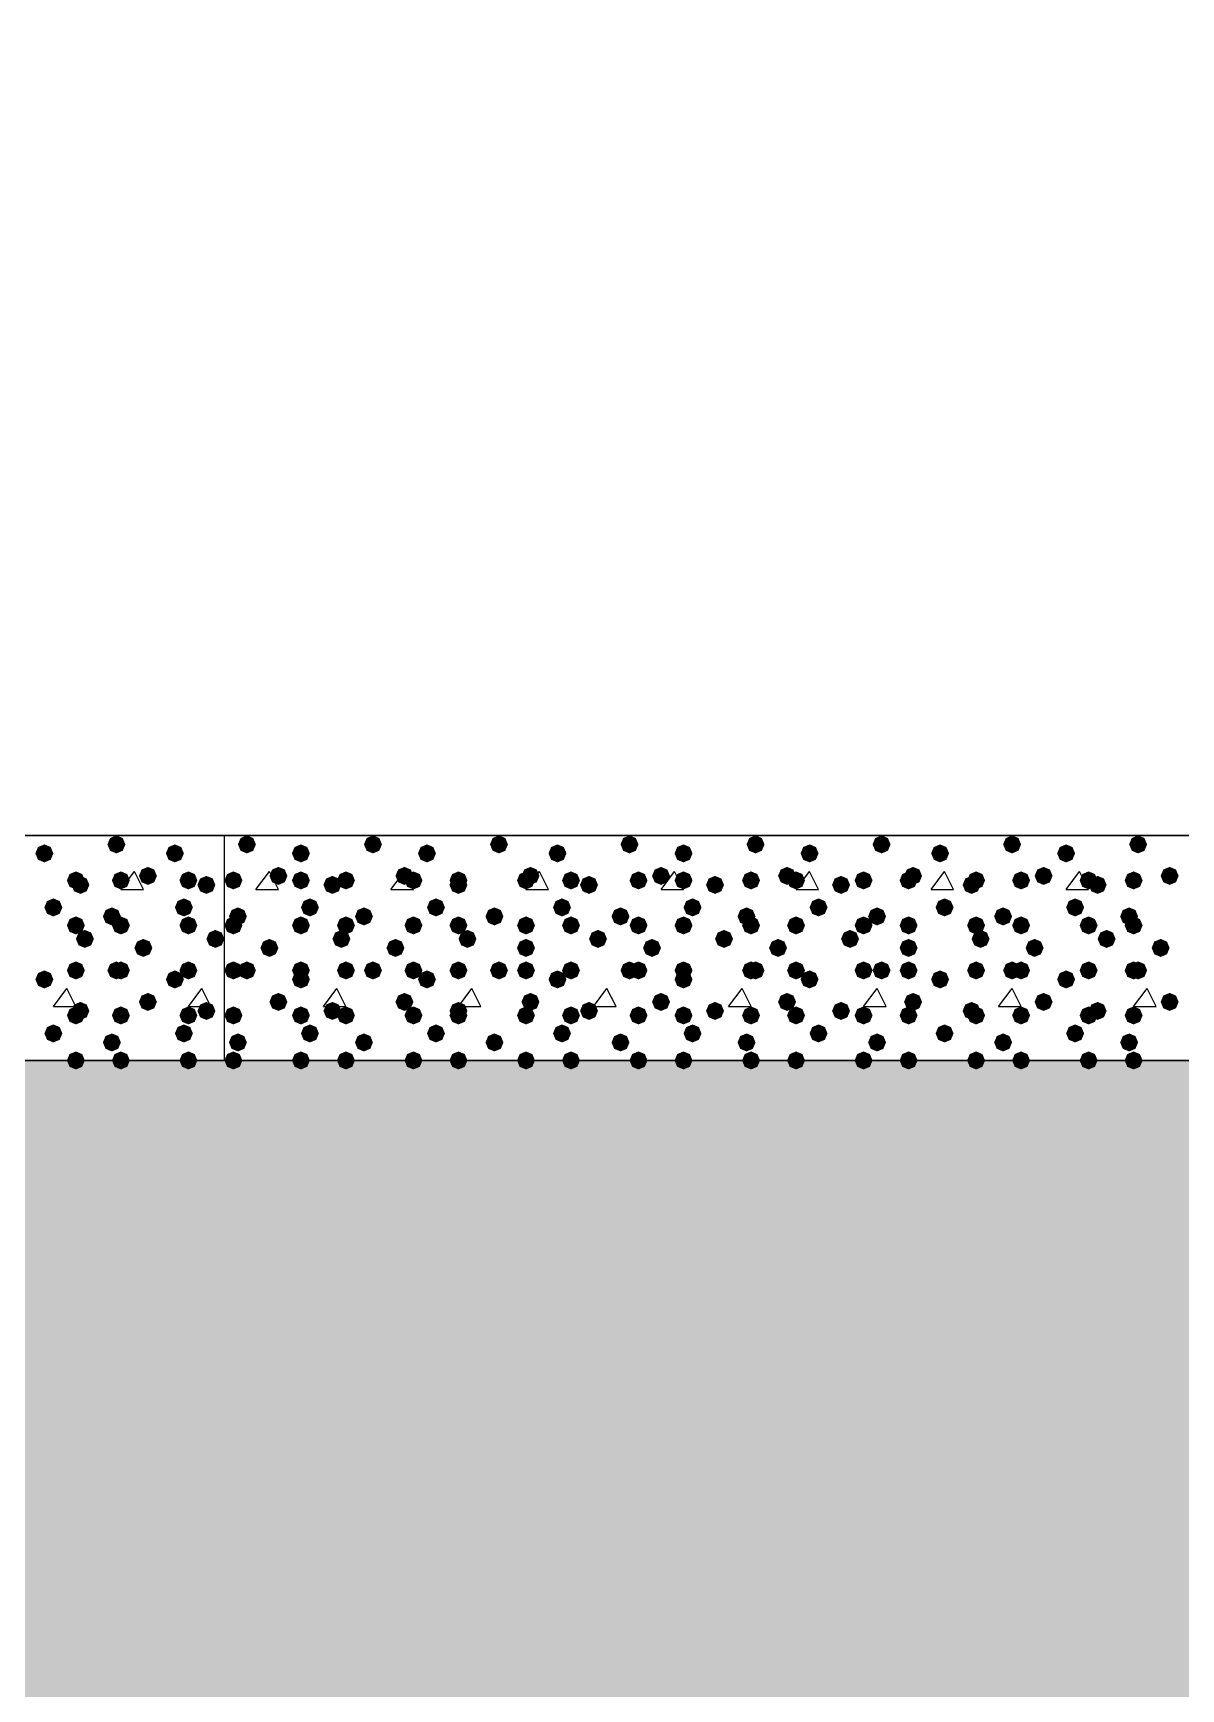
# Model space of a CAD drawing. Header units: millimetres. Extents: x 0 to 420, y 0 to 297.
# Drawn here: x 89.26 to 100.05, y 119.27 to 134.84 of the extents above; entities that cross this region are included whole.
import ezdxf

# ---------------------------------------------------------------- set-up
doc = ezdxf.new("R2010")
doc.units = ezdxf.units.MM
doc.layers.get('0').update_dxf_attribs({"linetype": 'CONTINUOUS'})

msp = doc.modelspace()

# ---------------------------------------------------------------- hatches: boundary and pattern name
at = {"true_color": 0x000007}
for points in [[(90.127667, 127.211667), (90.102796, 127.151871), (90.043, 127.127), (89.983204, 127.151871), (89.958333, 127.211667), (89.983204, 127.271462), (90.043, 127.296333), (90.102796, 127.271463)], [(89.450333, 127.127), (89.425463, 127.067204), (89.365667, 127.042333), (89.305871, 127.067204), (89.281, 127.127), (89.305871, 127.186796), (89.365667, 127.211667), (89.425462, 127.186796)], [(90.678, 127.127), (90.653129, 127.067204), (90.593333, 127.042333), (90.533537, 127.067204), (90.508667, 127.127), (90.533537, 127.186796), (90.593333, 127.211667), (90.653129, 127.186796)], [(89.746667, 126.873), (89.721796, 126.813204), (89.662, 126.788333), (89.602204, 126.813204), (89.577333, 126.873), (89.602204, 126.932796), (89.662, 126.957667), (89.721796, 126.932796)], [(90.17, 126.873), (90.145129, 126.813204), (90.085333, 126.788333), (90.025538, 126.813204), (90.000667, 126.873), (90.025537, 126.932796), (90.085333, 126.957667), (90.145129, 126.932796)], [(90.424, 126.915333), (90.399129, 126.855538), (90.339333, 126.830667), (90.279538, 126.855538), (90.254667, 126.915333), (90.279537, 126.975129), (90.339333, 127), (90.399129, 126.975129)], [(90.805, 126.873), (90.780129, 126.813204), (90.720333, 126.788333), (90.660538, 126.813204), (90.635667, 126.873), (90.660537, 126.932796), (90.720333, 126.957667), (90.780129, 126.932796)], [(89.789, 126.830667), (89.764129, 126.770871), (89.704333, 126.746), (89.644538, 126.770871), (89.619667, 126.830667), (89.644537, 126.890462), (89.704333, 126.915333), (89.764129, 126.890463)], [(90.974333, 126.830667), (90.949462, 126.770871), (90.889667, 126.746), (90.829871, 126.770871), (90.805, 126.830667), (90.829871, 126.890462), (90.889667, 126.915333), (90.949462, 126.890463)], [(89.535, 126.619), (89.510129, 126.559204), (89.450333, 126.534333), (89.390538, 126.559204), (89.365667, 126.619), (89.390537, 126.678796), (89.450333, 126.703667), (89.510129, 126.678796)], [(90.085333, 126.534333), (90.060463, 126.474537), (90.000667, 126.449667), (89.940871, 126.474537), (89.916, 126.534333), (89.940871, 126.594129), (90.000667, 126.619), (90.060462, 126.594129)], [(90.762667, 126.619), (90.737796, 126.559204), (90.678, 126.534333), (90.618204, 126.559204), (90.593333, 126.619), (90.618204, 126.678796), (90.678, 126.703667), (90.737796, 126.678796)], [(89.746667, 126.449667), (89.721796, 126.389871), (89.662, 126.365), (89.602204, 126.389871), (89.577333, 126.449667), (89.602204, 126.509462), (89.662, 126.534333), (89.721796, 126.509463)], [(90.17, 126.449667), (90.145129, 126.389871), (90.085333, 126.365), (90.025538, 126.389871), (90.000667, 126.449667), (90.025537, 126.509462), (90.085333, 126.534333), (90.145129, 126.509463)], [(90.805, 126.449667), (90.780129, 126.389871), (90.720333, 126.365), (90.660538, 126.389871), (90.635667, 126.449667), (90.660537, 126.509462), (90.720333, 126.534333), (90.780129, 126.509463)], [(89.831333, 126.322667), (89.806462, 126.262871), (89.746667, 126.238), (89.686871, 126.262871), (89.662, 126.322667), (89.686871, 126.382462), (89.746667, 126.407333), (89.806462, 126.382463)], [(90.381667, 126.238), (90.356796, 126.178204), (90.297, 126.153333), (90.237204, 126.178204), (90.212333, 126.238), (90.237204, 126.297796), (90.297, 126.322667), (90.356796, 126.297796)], [(91.059, 126.322667), (91.034129, 126.262871), (90.974333, 126.238), (90.914538, 126.262871), (90.889667, 126.322667), (90.914537, 126.382462), (90.974333, 126.407333), (91.034129, 126.382463)], [(89.450333, 125.941667), (89.425463, 125.881871), (89.365667, 125.857), (89.305871, 125.881871), (89.281, 125.941667), (89.305871, 126.001462), (89.365667, 126.026333), (89.425462, 126.001463)], [(89.746667, 126.026333), (89.721796, 125.966537), (89.662, 125.941667), (89.602204, 125.966537), (89.577333, 126.026333), (89.602204, 126.086129), (89.662, 126.111), (89.721796, 126.086129)], [(90.127667, 126.026333), (90.102796, 125.966537), (90.043, 125.941667), (89.983204, 125.966537), (89.958333, 126.026333), (89.983204, 126.086129), (90.043, 126.111), (90.102796, 126.086129)], [(90.17, 126.026333), (90.145129, 125.966537), (90.085333, 125.941667), (90.025538, 125.966537), (90.000667, 126.026333), (90.025537, 126.086129), (90.085333, 126.111), (90.145129, 126.086129)], [(90.678, 125.941667), (90.653129, 125.881871), (90.593333, 125.857), (90.533537, 125.881871), (90.508667, 125.941667), (90.533537, 126.001462), (90.593333, 126.026333), (90.653129, 126.001463)], [(90.805, 126.026333), (90.780129, 125.966537), (90.720333, 125.941667), (90.660538, 125.966537), (90.635667, 126.026333), (90.660537, 126.086129), (90.720333, 126.111), (90.780129, 126.086129)], [(89.746667, 125.603), (89.721796, 125.543204), (89.662, 125.518333), (89.602204, 125.543204), (89.577333, 125.603), (89.602204, 125.662796), (89.662, 125.687667), (89.721796, 125.662796)], [(89.789, 125.645333), (89.764129, 125.585538), (89.704333, 125.560667), (89.644538, 125.585538), (89.619667, 125.645333), (89.644537, 125.705129), (89.704333, 125.73), (89.764129, 125.705129)], [(90.17, 125.603), (90.145129, 125.543204), (90.085333, 125.518333), (90.025538, 125.543204), (90.000667, 125.603), (90.025537, 125.662796), (90.085333, 125.687667), (90.145129, 125.662796)], [(90.424, 125.73), (90.399129, 125.670204), (90.339333, 125.645333), (90.279538, 125.670204), (90.254667, 125.73), (90.279537, 125.789796), (90.339333, 125.814667), (90.399129, 125.789796)], [(90.805, 125.603), (90.780129, 125.543204), (90.720333, 125.518333), (90.660538, 125.543204), (90.635667, 125.603), (90.660537, 125.662796), (90.720333, 125.687667), (90.780129, 125.662796)], [(90.974333, 125.645333), (90.949462, 125.585538), (90.889667, 125.560667), (90.829871, 125.585538), (90.805, 125.645333), (90.829871, 125.705129), (90.889667, 125.73), (90.949462, 125.705129)], [(89.535, 125.433667), (89.510129, 125.373871), (89.450333, 125.349), (89.390538, 125.373871), (89.365667, 125.433667), (89.390537, 125.493462), (89.450333, 125.518333), (89.510129, 125.493463)], [(90.085333, 125.349), (90.060463, 125.289204), (90.000667, 125.264333), (89.940871, 125.289204), (89.916, 125.349), (89.940871, 125.408796), (90.000667, 125.433667), (90.060462, 125.408796)], [(90.762667, 125.433667), (90.737796, 125.373871), (90.678, 125.349), (90.618204, 125.373871), (90.593333, 125.433667), (90.618204, 125.493462), (90.678, 125.518333), (90.737796, 125.493463)], [(89.746667, 125.179667), (89.721796, 125.119871), (89.662, 125.095), (89.602204, 125.119871), (89.577333, 125.179667), (89.602204, 125.239462), (89.662, 125.264333), (89.721796, 125.239463)], [(90.17, 125.179667), (90.145129, 125.119871), (90.085333, 125.095), (90.025538, 125.119871), (90.000667, 125.179667), (90.025537, 125.239462), (90.085333, 125.264333), (90.145129, 125.239463)], [(90.805, 125.179667), (90.780129, 125.119871), (90.720333, 125.095), (90.660538, 125.119871), (90.635667, 125.179667), (90.660537, 125.239462), (90.720333, 125.264333), (90.780129, 125.239463)]]:
    msp.add_hatch(color=0, dxfattribs=at).paths.add_polyline_path(points, flags=0)
at = {"true_color": 0x000008}
for points in [[(91.355333, 127.211667), (91.330463, 127.151871), (91.270667, 127.127), (91.210871, 127.151871), (91.186, 127.211667), (91.210871, 127.271462), (91.270667, 127.296333), (91.330462, 127.271463)], [(92.540667, 127.211667), (92.515796, 127.151871), (92.456, 127.127), (92.396204, 127.151871), (92.371333, 127.211667), (92.396204, 127.271462), (92.456, 127.296333), (92.515796, 127.271463)], [(93.726, 127.211667), (93.701129, 127.151871), (93.641333, 127.127), (93.581537, 127.151871), (93.556667, 127.211667), (93.581537, 127.271462), (93.641333, 127.296333), (93.701129, 127.271463)], [(94.953667, 127.211667), (94.928796, 127.151871), (94.869, 127.127), (94.809204, 127.151871), (94.784333, 127.211667), (94.809204, 127.271462), (94.869, 127.296333), (94.928796, 127.271463)], [(96.139, 127.211667), (96.114129, 127.151871), (96.054333, 127.127), (95.994538, 127.151871), (95.969667, 127.211667), (95.994537, 127.271462), (96.054333, 127.296333), (96.114129, 127.271463)], [(97.324333, 127.211667), (97.299462, 127.151871), (97.239667, 127.127), (97.179871, 127.151871), (97.155, 127.211667), (97.179871, 127.271462), (97.239667, 127.296333), (97.299462, 127.271463)], [(98.552, 127.211667), (98.527129, 127.151871), (98.467333, 127.127), (98.407538, 127.151871), (98.382667, 127.211667), (98.407537, 127.271462), (98.467333, 127.296333), (98.527129, 127.271463)], [(99.737333, 127.211667), (99.712463, 127.151871), (99.652667, 127.127), (99.592871, 127.151871), (99.568, 127.211667), (99.592871, 127.271462), (99.652667, 127.296333), (99.712462, 127.271463)], [(91.863333, 127.127), (91.838463, 127.067204), (91.778667, 127.042333), (91.718871, 127.067204), (91.694, 127.127), (91.718871, 127.186796), (91.778667, 127.211667), (91.838462, 127.186796)], [(93.048667, 127.127), (93.023796, 127.067204), (92.964, 127.042333), (92.904204, 127.067204), (92.879333, 127.127), (92.904204, 127.186796), (92.964, 127.211667), (93.023796, 127.186796)], [(94.276333, 127.127), (94.251463, 127.067204), (94.191667, 127.042333), (94.131871, 127.067204), (94.107, 127.127), (94.131871, 127.186796), (94.191667, 127.211667), (94.251462, 127.186796)], [(95.461667, 127.127), (95.436796, 127.067204), (95.377, 127.042333), (95.317204, 127.067204), (95.292333, 127.127), (95.317204, 127.186796), (95.377, 127.211667), (95.436796, 127.186796)], [(96.647, 127.127), (96.622129, 127.067204), (96.562333, 127.042333), (96.502538, 127.067204), (96.477667, 127.127), (96.502537, 127.186796), (96.562333, 127.211667), (96.622129, 127.186796)], [(97.874667, 127.127), (97.849796, 127.067204), (97.79, 127.042333), (97.730204, 127.067204), (97.705333, 127.127), (97.730204, 127.186796), (97.79, 127.211667), (97.849796, 127.186796)], [(99.06, 127.127), (99.035129, 127.067204), (98.975333, 127.042333), (98.915538, 127.067204), (98.890667, 127.127), (98.915537, 127.186796), (98.975333, 127.211667), (99.035129, 127.186796)], [(91.228333, 126.873), (91.203463, 126.813204), (91.143667, 126.788333), (91.083871, 126.813204), (91.059, 126.873), (91.083871, 126.932796), (91.143667, 126.957667), (91.203462, 126.932796)], [(91.651667, 126.915333), (91.626796, 126.855538), (91.567, 126.830667), (91.507204, 126.855538), (91.482333, 126.915333), (91.507204, 126.975129), (91.567, 127), (91.626796, 126.975129)], [(91.863333, 126.873), (91.838463, 126.813204), (91.778667, 126.788333), (91.718871, 126.813204), (91.694, 126.873), (91.718871, 126.932796), (91.778667, 126.957667), (91.838462, 126.932796)], [(92.286667, 126.873), (92.261796, 126.813204), (92.202, 126.788333), (92.142204, 126.813204), (92.117333, 126.873), (92.142204, 126.932796), (92.202, 126.957667), (92.261796, 126.932796)], [(92.837, 126.915333), (92.812129, 126.855538), (92.752333, 126.830667), (92.692538, 126.855538), (92.667667, 126.915333), (92.692537, 126.975129), (92.752333, 127), (92.812129, 126.975129)], [(92.921667, 126.873), (92.896796, 126.813204), (92.837, 126.788333), (92.777204, 126.813204), (92.752333, 126.873), (92.777204, 126.932796), (92.837, 126.957667), (92.896796, 126.932796)], [(93.345, 126.873), (93.320129, 126.813204), (93.260333, 126.788333), (93.200538, 126.813204), (93.175667, 126.873), (93.200537, 126.932796), (93.260333, 126.957667), (93.320129, 126.932796)], [(93.98, 126.873), (93.955129, 126.813204), (93.895333, 126.788333), (93.835538, 126.813204), (93.810667, 126.873), (93.835537, 126.932796), (93.895333, 126.957667), (93.955129, 126.932796)], [(94.022333, 126.915333), (93.997463, 126.855538), (93.937667, 126.830667), (93.877871, 126.855538), (93.853, 126.915333), (93.877871, 126.975129), (93.937667, 127), (93.997462, 126.975129)], [(94.403333, 126.873), (94.378463, 126.813204), (94.318667, 126.788333), (94.258871, 126.813204), (94.234, 126.873), (94.258871, 126.932796), (94.318667, 126.957667), (94.378462, 126.932796)], [(95.038333, 126.873), (95.013463, 126.813204), (94.953667, 126.788333), (94.893871, 126.813204), (94.869, 126.873), (94.893871, 126.932796), (94.953667, 126.957667), (95.013462, 126.932796)], [(95.25, 126.915333), (95.225129, 126.855538), (95.165333, 126.830667), (95.105538, 126.855538), (95.080667, 126.915333), (95.105537, 126.975129), (95.165333, 127), (95.225129, 126.975129)], [(95.461667, 126.873), (95.436796, 126.813204), (95.377, 126.788333), (95.317204, 126.813204), (95.292333, 126.873), (95.317204, 126.932796), (95.377, 126.957667), (95.436796, 126.932796)], [(96.096667, 126.873), (96.071796, 126.813204), (96.012, 126.788333), (95.952204, 126.813204), (95.927333, 126.873), (95.952204, 126.932796), (96.012, 126.957667), (96.071796, 126.932796)], [(96.435333, 126.915333), (96.410463, 126.855538), (96.350667, 126.830667), (96.290871, 126.855538), (96.266, 126.915333), (96.290871, 126.975129), (96.350667, 127), (96.410462, 126.975129)], [(96.52, 126.873), (96.495129, 126.813204), (96.435333, 126.788333), (96.375538, 126.813204), (96.350667, 126.873), (96.375537, 126.932796), (96.435333, 126.957667), (96.495129, 126.932796)], [(97.155, 126.873), (97.130129, 126.813204), (97.070333, 126.788333), (97.010538, 126.813204), (96.985667, 126.873), (97.010537, 126.932796), (97.070333, 126.957667), (97.130129, 126.932796)], [(97.578333, 126.873), (97.553463, 126.813204), (97.493667, 126.788333), (97.433871, 126.813204), (97.409, 126.873), (97.433871, 126.932796), (97.493667, 126.957667), (97.553462, 126.932796)], [(97.620667, 126.915333), (97.595796, 126.855538), (97.536, 126.830667), (97.476204, 126.855538), (97.451333, 126.915333), (97.476204, 126.975129), (97.536, 127), (97.595796, 126.975129)], [(98.213333, 126.873), (98.188463, 126.813204), (98.128667, 126.788333), (98.068871, 126.813204), (98.044, 126.873), (98.068871, 126.932796), (98.128667, 126.957667), (98.188462, 126.932796)], [(98.636667, 126.873), (98.611796, 126.813204), (98.552, 126.788333), (98.492204, 126.813204), (98.467333, 126.873), (98.492204, 126.932796), (98.552, 126.957667), (98.611796, 126.932796)], [(98.848333, 126.915333), (98.823463, 126.855538), (98.763667, 126.830667), (98.703871, 126.855538), (98.679, 126.915333), (98.703871, 126.975129), (98.763667, 127), (98.823462, 126.975129)], [(99.271667, 126.873), (99.246796, 126.813204), (99.187, 126.788333), (99.127204, 126.813204), (99.102333, 126.873), (99.127204, 126.932796), (99.187, 126.957667), (99.246796, 126.932796)], [(99.695, 126.873), (99.670129, 126.813204), (99.610333, 126.788333), (99.550538, 126.813204), (99.525667, 126.873), (99.550537, 126.932796), (99.610333, 126.957667), (99.670129, 126.932796)], [(100.033667, 126.915333), (100.008796, 126.855538), (99.949, 126.830667), (99.889204, 126.855538), (99.864333, 126.915333), (99.889204, 126.975129), (99.949, 127), (100.008796, 126.975129)], [(92.159667, 126.830667), (92.134796, 126.770871), (92.075, 126.746), (92.015204, 126.770871), (91.990333, 126.830667), (92.015204, 126.890462), (92.075, 126.915333), (92.134796, 126.890463)], [(93.345, 126.830667), (93.320129, 126.770871), (93.260333, 126.746), (93.200538, 126.770871), (93.175667, 126.830667), (93.200537, 126.890462), (93.260333, 126.915333), (93.320129, 126.890463)], [(94.572667, 126.830667), (94.547796, 126.770871), (94.488, 126.746), (94.428204, 126.770871), (94.403333, 126.830667), (94.428204, 126.890462), (94.488, 126.915333), (94.547796, 126.890463)], [(95.758, 126.830667), (95.733129, 126.770871), (95.673333, 126.746), (95.613537, 126.770871), (95.588667, 126.830667), (95.613537, 126.890462), (95.673333, 126.915333), (95.733129, 126.890463)], [(96.943333, 126.830667), (96.918463, 126.770871), (96.858667, 126.746), (96.798871, 126.770871), (96.774, 126.830667), (96.798871, 126.890462), (96.858667, 126.915333), (96.918462, 126.890463)], [(98.171, 126.830667), (98.146129, 126.770871), (98.086333, 126.746), (98.026537, 126.770871), (98.001667, 126.830667), (98.026537, 126.890462), (98.086333, 126.915333), (98.146129, 126.890463)], [(99.356333, 126.830667), (99.331463, 126.770871), (99.271667, 126.746), (99.211871, 126.770871), (99.187, 126.830667), (99.211871, 126.890462), (99.271667, 126.915333), (99.331462, 126.890463)], [(91.270667, 126.534333), (91.245796, 126.474537), (91.186, 126.449667), (91.126204, 126.474537), (91.101333, 126.534333), (91.126204, 126.594129), (91.186, 126.619), (91.245796, 126.594129)], [(91.948, 126.619), (91.923129, 126.559204), (91.863333, 126.534333), (91.803537, 126.559204), (91.778667, 126.619), (91.803537, 126.678796), (91.863333, 126.703667), (91.923129, 126.678796)], [(92.456, 126.534333), (92.431129, 126.474537), (92.371333, 126.449667), (92.311537, 126.474537), (92.286667, 126.534333), (92.311537, 126.594129), (92.371333, 126.619), (92.431129, 126.594129)], [(93.133333, 126.619), (93.108463, 126.559204), (93.048667, 126.534333), (92.988871, 126.559204), (92.964, 126.619), (92.988871, 126.678796), (93.048667, 126.703667), (93.108462, 126.678796)], [(93.683667, 126.534333), (93.658796, 126.474537), (93.599, 126.449667), (93.539204, 126.474537), (93.514333, 126.534333), (93.539204, 126.594129), (93.599, 126.619), (93.658796, 126.594129)], [(94.318667, 126.619), (94.293796, 126.559204), (94.234, 126.534333), (94.174204, 126.559204), (94.149333, 126.619), (94.174204, 126.678796), (94.234, 126.703667), (94.293796, 126.678796)], [(94.869, 126.534333), (94.844129, 126.474537), (94.784333, 126.449667), (94.724538, 126.474537), (94.699667, 126.534333), (94.724537, 126.594129), (94.784333, 126.619), (94.844129, 126.594129)], [(95.546333, 126.619), (95.521462, 126.559204), (95.461667, 126.534333), (95.401871, 126.559204), (95.377, 126.619), (95.401871, 126.678796), (95.461667, 126.703667), (95.521462, 126.678796)], [(96.054333, 126.534333), (96.029462, 126.474537), (95.969667, 126.449667), (95.909871, 126.474537), (95.885, 126.534333), (95.909871, 126.594129), (95.969667, 126.619), (96.029462, 126.594129)], [(96.731667, 126.619), (96.706796, 126.559204), (96.647, 126.534333), (96.587204, 126.559204), (96.562333, 126.619), (96.587204, 126.678796), (96.647, 126.703667), (96.706796, 126.678796)], [(97.282, 126.534333), (97.257129, 126.474537), (97.197333, 126.449667), (97.137538, 126.474537), (97.112667, 126.534333), (97.137537, 126.594129), (97.197333, 126.619), (97.257129, 126.594129)], [(97.917, 126.619), (97.892129, 126.559204), (97.832333, 126.534333), (97.772538, 126.559204), (97.747667, 126.619), (97.772537, 126.678796), (97.832333, 126.703667), (97.892129, 126.678796)], [(98.467333, 126.534333), (98.442463, 126.474537), (98.382667, 126.449667), (98.322871, 126.474537), (98.298, 126.534333), (98.322871, 126.594129), (98.382667, 126.619), (98.442462, 126.594129)], [(99.144667, 126.619), (99.119796, 126.559204), (99.06, 126.534333), (99.000204, 126.559204), (98.975333, 126.619), (99.000204, 126.678796), (99.06, 126.703667), (99.119796, 126.678796)], [(99.652667, 126.534333), (99.627796, 126.474537), (99.568, 126.449667), (99.508204, 126.474537), (99.483333, 126.534333), (99.508204, 126.594129), (99.568, 126.619), (99.627796, 126.594129)], [(91.228333, 126.449667), (91.203463, 126.389871), (91.143667, 126.365), (91.083871, 126.389871), (91.059, 126.449667), (91.083871, 126.509462), (91.143667, 126.534333), (91.203462, 126.509463)], [(91.863333, 126.449667), (91.838463, 126.389871), (91.778667, 126.365), (91.718871, 126.389871), (91.694, 126.449667), (91.718871, 126.509462), (91.778667, 126.534333), (91.838462, 126.509463)], [(92.286667, 126.449667), (92.261796, 126.389871), (92.202, 126.365), (92.142204, 126.389871), (92.117333, 126.449667), (92.142204, 126.509462), (92.202, 126.534333), (92.261796, 126.509463)], [(92.921667, 126.449667), (92.896796, 126.389871), (92.837, 126.365), (92.777204, 126.389871), (92.752333, 126.449667), (92.777204, 126.509462), (92.837, 126.534333), (92.896796, 126.509463)], [(93.345, 126.449667), (93.320129, 126.389871), (93.260333, 126.365), (93.200538, 126.389871), (93.175667, 126.449667), (93.200537, 126.509462), (93.260333, 126.534333), (93.320129, 126.509463)], [(93.98, 126.449667), (93.955129, 126.389871), (93.895333, 126.365), (93.835538, 126.389871), (93.810667, 126.449667), (93.835537, 126.509462), (93.895333, 126.534333), (93.955129, 126.509463)], [(94.403333, 126.449667), (94.378463, 126.389871), (94.318667, 126.365), (94.258871, 126.389871), (94.234, 126.449667), (94.258871, 126.509462), (94.318667, 126.534333), (94.378462, 126.509463)], [(95.038333, 126.449667), (95.013463, 126.389871), (94.953667, 126.365), (94.893871, 126.389871), (94.869, 126.449667), (94.893871, 126.509462), (94.953667, 126.534333), (95.013462, 126.509463)], [(95.461667, 126.449667), (95.436796, 126.389871), (95.377, 126.365), (95.317204, 126.389871), (95.292333, 126.449667), (95.317204, 126.509462), (95.377, 126.534333), (95.436796, 126.509463)], [(96.096667, 126.449667), (96.071796, 126.389871), (96.012, 126.365), (95.952204, 126.389871), (95.927333, 126.449667), (95.952204, 126.509462), (96.012, 126.534333), (96.071796, 126.509463)], [(96.52, 126.449667), (96.495129, 126.389871), (96.435333, 126.365), (96.375538, 126.389871), (96.350667, 126.449667), (96.375537, 126.509462), (96.435333, 126.534333), (96.495129, 126.509463)], [(97.155, 126.449667), (97.130129, 126.389871), (97.070333, 126.365), (97.010538, 126.389871), (96.985667, 126.449667), (97.010537, 126.509462), (97.070333, 126.534333), (97.130129, 126.509463)], [(97.578333, 126.449667), (97.553463, 126.389871), (97.493667, 126.365), (97.433871, 126.389871), (97.409, 126.449667), (97.433871, 126.509462), (97.493667, 126.534333), (97.553462, 126.509463)], [(98.213333, 126.449667), (98.188463, 126.389871), (98.128667, 126.365), (98.068871, 126.389871), (98.044, 126.449667), (98.068871, 126.509462), (98.128667, 126.534333), (98.188462, 126.509463)], [(98.636667, 126.449667), (98.611796, 126.389871), (98.552, 126.365), (98.492204, 126.389871), (98.467333, 126.449667), (98.492204, 126.509462), (98.552, 126.534333), (98.611796, 126.509463)], [(99.271667, 126.449667), (99.246796, 126.389871), (99.187, 126.365), (99.127204, 126.389871), (99.102333, 126.449667), (99.127204, 126.509462), (99.187, 126.534333), (99.246796, 126.509463)], [(99.695, 126.449667), (99.670129, 126.389871), (99.610333, 126.365), (99.550538, 126.389871), (99.525667, 126.449667), (99.550537, 126.509462), (99.610333, 126.534333), (99.670129, 126.509463)], [(91.567, 126.238), (91.542129, 126.178204), (91.482333, 126.153333), (91.422538, 126.178204), (91.397667, 126.238), (91.422537, 126.297796), (91.482333, 126.322667), (91.542129, 126.297796)], [(92.244333, 126.322667), (92.219462, 126.262871), (92.159667, 126.238), (92.099871, 126.262871), (92.075, 126.322667), (92.099871, 126.382462), (92.159667, 126.407333), (92.219462, 126.382463)], [(92.752333, 126.238), (92.727463, 126.178204), (92.667667, 126.153333), (92.607871, 126.178204), (92.583, 126.238), (92.607871, 126.297796), (92.667667, 126.322667), (92.727462, 126.297796)], [(93.429667, 126.322667), (93.404796, 126.262871), (93.345, 126.238), (93.285204, 126.262871), (93.260333, 126.322667), (93.285204, 126.382462), (93.345, 126.407333), (93.404796, 126.382463)], [(93.98, 126.238), (93.955129, 126.178204), (93.895333, 126.153333), (93.835538, 126.178204), (93.810667, 126.238), (93.835537, 126.297796), (93.895333, 126.322667), (93.955129, 126.297796)], [(94.657333, 126.322667), (94.632463, 126.262871), (94.572667, 126.238), (94.512871, 126.262871), (94.488, 126.322667), (94.512871, 126.382462), (94.572667, 126.407333), (94.632462, 126.382463)], [(95.165333, 126.238), (95.140463, 126.178204), (95.080667, 126.153333), (95.020871, 126.178204), (94.996, 126.238), (95.020871, 126.297796), (95.080667, 126.322667), (95.140462, 126.297796)], [(95.842667, 126.322667), (95.817796, 126.262871), (95.758, 126.238), (95.698204, 126.262871), (95.673333, 126.322667), (95.698204, 126.382462), (95.758, 126.407333), (95.817796, 126.382463)], [(96.350667, 126.238), (96.325796, 126.178204), (96.266, 126.153333), (96.206204, 126.178204), (96.181333, 126.238), (96.206204, 126.297796), (96.266, 126.322667), (96.325796, 126.297796)], [(97.028, 126.322667), (97.003129, 126.262871), (96.943333, 126.238), (96.883537, 126.262871), (96.858667, 126.322667), (96.883537, 126.382462), (96.943333, 126.407333), (97.003129, 126.382463)], [(97.578333, 126.238), (97.553463, 126.178204), (97.493667, 126.153333), (97.433871, 126.178204), (97.409, 126.238), (97.433871, 126.297796), (97.493667, 126.322667), (97.553462, 126.297796)], [(98.255667, 126.322667), (98.230796, 126.262871), (98.171, 126.238), (98.111204, 126.262871), (98.086333, 126.322667), (98.111204, 126.382462), (98.171, 126.407333), (98.230796, 126.382463)], [(98.763667, 126.238), (98.738796, 126.178204), (98.679, 126.153333), (98.619204, 126.178204), (98.594333, 126.238), (98.619204, 126.297796), (98.679, 126.322667), (98.738796, 126.297796)], [(99.441, 126.322667), (99.416129, 126.262871), (99.356333, 126.238), (99.296537, 126.262871), (99.271667, 126.322667), (99.296537, 126.382462), (99.356333, 126.407333), (99.416129, 126.382463)], [(99.949, 126.238), (99.924129, 126.178204), (99.864333, 126.153333), (99.804538, 126.178204), (99.779667, 126.238), (99.804537, 126.297796), (99.864333, 126.322667), (99.924129, 126.297796)], [(91.228333, 126.026333), (91.203463, 125.966537), (91.143667, 125.941667), (91.083871, 125.966537), (91.059, 126.026333), (91.083871, 126.086129), (91.143667, 126.111), (91.203462, 126.086129)], [(91.355333, 126.026333), (91.330463, 125.966537), (91.270667, 125.941667), (91.210871, 125.966537), (91.186, 126.026333), (91.210871, 126.086129), (91.270667, 126.111), (91.330462, 126.086129)], [(91.863333, 126.026333), (91.838463, 125.966537), (91.778667, 125.941667), (91.718871, 125.966537), (91.694, 126.026333), (91.718871, 126.086129), (91.778667, 126.111), (91.838462, 126.086129)], [(91.863333, 125.941667), (91.838463, 125.881871), (91.778667, 125.857), (91.718871, 125.881871), (91.694, 125.941667), (91.718871, 126.001462), (91.778667, 126.026333), (91.838462, 126.001463)], [(92.286667, 126.026333), (92.261796, 125.966537), (92.202, 125.941667), (92.142204, 125.966537), (92.117333, 126.026333), (92.142204, 126.086129), (92.202, 126.111), (92.261796, 126.086129)], [(92.540667, 126.026333), (92.515796, 125.966537), (92.456, 125.941667), (92.396204, 125.966537), (92.371333, 126.026333), (92.396204, 126.086129), (92.456, 126.111), (92.515796, 126.086129)], [(92.921667, 126.026333), (92.896796, 125.966537), (92.837, 125.941667), (92.777204, 125.966537), (92.752333, 126.026333), (92.777204, 126.086129), (92.837, 126.111), (92.896796, 126.086129)], [(93.048667, 125.941667), (93.023796, 125.881871), (92.964, 125.857), (92.904204, 125.881871), (92.879333, 125.941667), (92.904204, 126.001462), (92.964, 126.026333), (93.023796, 126.001463)], [(93.345, 126.026333), (93.320129, 125.966537), (93.260333, 125.941667), (93.200538, 125.966537), (93.175667, 126.026333), (93.200537, 126.086129), (93.260333, 126.111), (93.320129, 126.086129)], [(93.726, 126.026333), (93.701129, 125.966537), (93.641333, 125.941667), (93.581537, 125.966537), (93.556667, 126.026333), (93.581537, 126.086129), (93.641333, 126.111), (93.701129, 126.086129)], [(93.98, 126.026333), (93.955129, 125.966537), (93.895333, 125.941667), (93.835538, 125.966537), (93.810667, 126.026333), (93.835537, 126.086129), (93.895333, 126.111), (93.955129, 126.086129)], [(94.276333, 125.941667), (94.251463, 125.881871), (94.191667, 125.857), (94.131871, 125.881871), (94.107, 125.941667), (94.131871, 126.001462), (94.191667, 126.026333), (94.251462, 126.001463)], [(94.403333, 126.026333), (94.378463, 125.966537), (94.318667, 125.941667), (94.258871, 125.966537), (94.234, 126.026333), (94.258871, 126.086129), (94.318667, 126.111), (94.378462, 126.086129)], [(94.953667, 126.026333), (94.928796, 125.966537), (94.869, 125.941667), (94.809204, 125.966537), (94.784333, 126.026333), (94.809204, 126.086129), (94.869, 126.111), (94.928796, 126.086129)], [(95.038333, 126.026333), (95.013463, 125.966537), (94.953667, 125.941667), (94.893871, 125.966537), (94.869, 126.026333), (94.893871, 126.086129), (94.953667, 126.111), (95.013462, 126.086129)], [(95.461667, 126.026333), (95.436796, 125.966537), (95.377, 125.941667), (95.317204, 125.966537), (95.292333, 126.026333), (95.317204, 126.086129), (95.377, 126.111), (95.436796, 126.086129)], [(95.461667, 125.941667), (95.436796, 125.881871), (95.377, 125.857), (95.317204, 125.881871), (95.292333, 125.941667), (95.317204, 126.001462), (95.377, 126.026333), (95.436796, 126.001463)], [(96.096667, 126.026333), (96.071796, 125.966537), (96.012, 125.941667), (95.952204, 125.966537), (95.927333, 126.026333), (95.952204, 126.086129), (96.012, 126.111), (96.071796, 126.086129)], [(96.139, 126.026333), (96.114129, 125.966537), (96.054333, 125.941667), (95.994538, 125.966537), (95.969667, 126.026333), (95.994537, 126.086129), (96.054333, 126.111), (96.114129, 126.086129)], [(96.52, 126.026333), (96.495129, 125.966537), (96.435333, 125.941667), (96.375538, 125.966537), (96.350667, 126.026333), (96.375537, 126.086129), (96.435333, 126.111), (96.495129, 126.086129)], [(96.647, 125.941667), (96.622129, 125.881871), (96.562333, 125.857), (96.502538, 125.881871), (96.477667, 125.941667), (96.502537, 126.001462), (96.562333, 126.026333), (96.622129, 126.001463)], [(97.155, 126.026333), (97.130129, 125.966537), (97.070333, 125.941667), (97.010538, 125.966537), (96.985667, 126.026333), (97.010537, 126.086129), (97.070333, 126.111), (97.130129, 126.086129)], [(97.324333, 126.026333), (97.299462, 125.966537), (97.239667, 125.941667), (97.179871, 125.966537), (97.155, 126.026333), (97.179871, 126.086129), (97.239667, 126.111), (97.299462, 126.086129)], [(97.578333, 126.026333), (97.553463, 125.966537), (97.493667, 125.941667), (97.433871, 125.966537), (97.409, 126.026333), (97.433871, 126.086129), (97.493667, 126.111), (97.553462, 126.086129)], [(97.874667, 125.941667), (97.849796, 125.881871), (97.79, 125.857), (97.730204, 125.881871), (97.705333, 125.941667), (97.730204, 126.001462), (97.79, 126.026333), (97.849796, 126.001463)], [(98.213333, 126.026333), (98.188463, 125.966537), (98.128667, 125.941667), (98.068871, 125.966537), (98.044, 126.026333), (98.068871, 126.086129), (98.128667, 126.111), (98.188462, 126.086129)], [(98.552, 126.026333), (98.527129, 125.966537), (98.467333, 125.941667), (98.407538, 125.966537), (98.382667, 126.026333), (98.407537, 126.086129), (98.467333, 126.111), (98.527129, 126.086129)], [(98.636667, 126.026333), (98.611796, 125.966537), (98.552, 125.941667), (98.492204, 125.966537), (98.467333, 126.026333), (98.492204, 126.086129), (98.552, 126.111), (98.611796, 126.086129)], [(99.06, 125.941667), (99.035129, 125.881871), (98.975333, 125.857), (98.915538, 125.881871), (98.890667, 125.941667), (98.915537, 126.001462), (98.975333, 126.026333), (99.035129, 126.001463)], [(99.271667, 126.026333), (99.246796, 125.966537), (99.187, 125.941667), (99.127204, 125.966537), (99.102333, 126.026333), (99.127204, 126.086129), (99.187, 126.111), (99.246796, 126.086129)], [(99.695, 126.026333), (99.670129, 125.966537), (99.610333, 125.941667), (99.550538, 125.966537), (99.525667, 126.026333), (99.550537, 126.086129), (99.610333, 126.111), (99.670129, 126.086129)], [(99.737333, 126.026333), (99.712463, 125.966537), (99.652667, 125.941667), (99.592871, 125.966537), (99.568, 126.026333), (99.592871, 126.086129), (99.652667, 126.111), (99.712462, 126.086129)], [(91.228333, 125.603), (91.203463, 125.543204), (91.143667, 125.518333), (91.083871, 125.543204), (91.059, 125.603), (91.083871, 125.662796), (91.143667, 125.687667), (91.203462, 125.662796)], [(91.651667, 125.73), (91.626796, 125.670204), (91.567, 125.645333), (91.507204, 125.670204), (91.482333, 125.73), (91.507204, 125.789796), (91.567, 125.814667), (91.626796, 125.789796)], [(91.863333, 125.603), (91.838463, 125.543204), (91.778667, 125.518333), (91.718871, 125.543204), (91.694, 125.603), (91.718871, 125.662796), (91.778667, 125.687667), (91.838462, 125.662796)], [(92.159667, 125.645333), (92.134796, 125.585538), (92.075, 125.560667), (92.015204, 125.585538), (91.990333, 125.645333), (92.015204, 125.705129), (92.075, 125.73), (92.134796, 125.705129)], [(92.286667, 125.603), (92.261796, 125.543204), (92.202, 125.518333), (92.142204, 125.543204), (92.117333, 125.603), (92.142204, 125.662796), (92.202, 125.687667), (92.261796, 125.662796)], [(92.837, 125.73), (92.812129, 125.670204), (92.752333, 125.645333), (92.692538, 125.670204), (92.667667, 125.73), (92.692537, 125.789796), (92.752333, 125.814667), (92.812129, 125.789796)], [(92.921667, 125.603), (92.896796, 125.543204), (92.837, 125.518333), (92.777204, 125.543204), (92.752333, 125.603), (92.777204, 125.662796), (92.837, 125.687667), (92.896796, 125.662796)], [(93.345, 125.645333), (93.320129, 125.585538), (93.260333, 125.560667), (93.200538, 125.585538), (93.175667, 125.645333), (93.200537, 125.705129), (93.260333, 125.73), (93.320129, 125.705129)], [(93.345, 125.603), (93.320129, 125.543204), (93.260333, 125.518333), (93.200538, 125.543204), (93.175667, 125.603), (93.200537, 125.662796), (93.260333, 125.687667), (93.320129, 125.662796)], [(93.98, 125.603), (93.955129, 125.543204), (93.895333, 125.518333), (93.835538, 125.543204), (93.810667, 125.603), (93.835537, 125.662796), (93.895333, 125.687667), (93.955129, 125.662796)], [(94.022333, 125.73), (93.997463, 125.670204), (93.937667, 125.645333), (93.877871, 125.670204), (93.853, 125.73), (93.877871, 125.789796), (93.937667, 125.814667), (93.997462, 125.789796)], [(94.403333, 125.603), (94.378463, 125.543204), (94.318667, 125.518333), (94.258871, 125.543204), (94.234, 125.603), (94.258871, 125.662796), (94.318667, 125.687667), (94.378462, 125.662796)], [(94.572667, 125.645333), (94.547796, 125.585538), (94.488, 125.560667), (94.428204, 125.585538), (94.403333, 125.645333), (94.428204, 125.705129), (94.488, 125.73), (94.547796, 125.705129)], [(95.038333, 125.603), (95.013463, 125.543204), (94.953667, 125.518333), (94.893871, 125.543204), (94.869, 125.603), (94.893871, 125.662796), (94.953667, 125.687667), (95.013462, 125.662796)], [(95.25, 125.73), (95.225129, 125.670204), (95.165333, 125.645333), (95.105538, 125.670204), (95.080667, 125.73), (95.105537, 125.789796), (95.165333, 125.814667), (95.225129, 125.789796)], [(95.461667, 125.603), (95.436796, 125.543204), (95.377, 125.518333), (95.317204, 125.543204), (95.292333, 125.603), (95.317204, 125.662796), (95.377, 125.687667), (95.436796, 125.662796)], [(95.758, 125.645333), (95.733129, 125.585538), (95.673333, 125.560667), (95.613537, 125.585538), (95.588667, 125.645333), (95.613537, 125.705129), (95.673333, 125.73), (95.733129, 125.705129)], [(96.096667, 125.603), (96.071796, 125.543204), (96.012, 125.518333), (95.952204, 125.543204), (95.927333, 125.603), (95.952204, 125.662796), (96.012, 125.687667), (96.071796, 125.662796)], [(96.435333, 125.73), (96.410463, 125.670204), (96.350667, 125.645333), (96.290871, 125.670204), (96.266, 125.73), (96.290871, 125.789796), (96.350667, 125.814667), (96.410462, 125.789796)], [(96.52, 125.603), (96.495129, 125.543204), (96.435333, 125.518333), (96.375538, 125.543204), (96.350667, 125.603), (96.375537, 125.662796), (96.435333, 125.687667), (96.495129, 125.662796)], [(96.943333, 125.645333), (96.918463, 125.585538), (96.858667, 125.560667), (96.798871, 125.585538), (96.774, 125.645333), (96.798871, 125.705129), (96.858667, 125.73), (96.918462, 125.705129)], [(97.155, 125.603), (97.130129, 125.543204), (97.070333, 125.518333), (97.010538, 125.543204), (96.985667, 125.603), (97.010537, 125.662796), (97.070333, 125.687667), (97.130129, 125.662796)], [(97.578333, 125.603), (97.553463, 125.543204), (97.493667, 125.518333), (97.433871, 125.543204), (97.409, 125.603), (97.433871, 125.662796), (97.493667, 125.687667), (97.553462, 125.662796)], [(97.620667, 125.73), (97.595796, 125.670204), (97.536, 125.645333), (97.476204, 125.670204), (97.451333, 125.73), (97.476204, 125.789796), (97.536, 125.814667), (97.595796, 125.789796)], [(98.171, 125.645333), (98.146129, 125.585538), (98.086333, 125.560667), (98.026537, 125.585538), (98.001667, 125.645333), (98.026537, 125.705129), (98.086333, 125.73), (98.146129, 125.705129)], [(98.213333, 125.603), (98.188463, 125.543204), (98.128667, 125.518333), (98.068871, 125.543204), (98.044, 125.603), (98.068871, 125.662796), (98.128667, 125.687667), (98.188462, 125.662796)], [(98.636667, 125.603), (98.611796, 125.543204), (98.552, 125.518333), (98.492204, 125.543204), (98.467333, 125.603), (98.492204, 125.662796), (98.552, 125.687667), (98.611796, 125.662796)], [(98.848333, 125.73), (98.823463, 125.670204), (98.763667, 125.645333), (98.703871, 125.670204), (98.679, 125.73), (98.703871, 125.789796), (98.763667, 125.814667), (98.823462, 125.789796)], [(99.271667, 125.603), (99.246796, 125.543204), (99.187, 125.518333), (99.127204, 125.543204), (99.102333, 125.603), (99.127204, 125.662796), (99.187, 125.687667), (99.246796, 125.662796)], [(99.356333, 125.645333), (99.331463, 125.585538), (99.271667, 125.560667), (99.211871, 125.585538), (99.187, 125.645333), (99.211871, 125.705129), (99.271667, 125.73), (99.331462, 125.705129)], [(99.695, 125.603), (99.670129, 125.543204), (99.610333, 125.518333), (99.550538, 125.543204), (99.525667, 125.603), (99.550537, 125.662796), (99.610333, 125.687667), (99.670129, 125.662796)], [(100.033667, 125.73), (100.008796, 125.670204), (99.949, 125.645333), (99.889204, 125.670204), (99.864333, 125.73), (99.889204, 125.789796), (99.949, 125.814667), (100.008796, 125.789796)], [(91.270667, 125.349), (91.245796, 125.289204), (91.186, 125.264333), (91.126204, 125.289204), (91.101333, 125.349), (91.126204, 125.408796), (91.186, 125.433667), (91.245796, 125.408796)], [(91.948, 125.433667), (91.923129, 125.373871), (91.863333, 125.349), (91.803537, 125.373871), (91.778667, 125.433667), (91.803537, 125.493462), (91.863333, 125.518333), (91.923129, 125.493463)], [(92.456, 125.349), (92.431129, 125.289204), (92.371333, 125.264333), (92.311537, 125.289204), (92.286667, 125.349), (92.311537, 125.408796), (92.371333, 125.433667), (92.431129, 125.408796)], [(93.133333, 125.433667), (93.108463, 125.373871), (93.048667, 125.349), (92.988871, 125.373871), (92.964, 125.433667), (92.988871, 125.493462), (93.048667, 125.518333), (93.108462, 125.493463)], [(93.683667, 125.349), (93.658796, 125.289204), (93.599, 125.264333), (93.539204, 125.289204), (93.514333, 125.349), (93.539204, 125.408796), (93.599, 125.433667), (93.658796, 125.408796)], [(94.318667, 125.433667), (94.293796, 125.373871), (94.234, 125.349), (94.174204, 125.373871), (94.149333, 125.433667), (94.174204, 125.493462), (94.234, 125.518333), (94.293796, 125.493463)], [(94.869, 125.349), (94.844129, 125.289204), (94.784333, 125.264333), (94.724538, 125.289204), (94.699667, 125.349), (94.724537, 125.408796), (94.784333, 125.433667), (94.844129, 125.408796)], [(95.546333, 125.433667), (95.521462, 125.373871), (95.461667, 125.349), (95.401871, 125.373871), (95.377, 125.433667), (95.401871, 125.493462), (95.461667, 125.518333), (95.521462, 125.493463)], [(96.054333, 125.349), (96.029462, 125.289204), (95.969667, 125.264333), (95.909871, 125.289204), (95.885, 125.349), (95.909871, 125.408796), (95.969667, 125.433667), (96.029462, 125.408796)], [(96.731667, 125.433667), (96.706796, 125.373871), (96.647, 125.349), (96.587204, 125.373871), (96.562333, 125.433667), (96.587204, 125.493462), (96.647, 125.518333), (96.706796, 125.493463)], [(97.282, 125.349), (97.257129, 125.289204), (97.197333, 125.264333), (97.137538, 125.289204), (97.112667, 125.349), (97.137537, 125.408796), (97.197333, 125.433667), (97.257129, 125.408796)], [(97.917, 125.433667), (97.892129, 125.373871), (97.832333, 125.349), (97.772538, 125.373871), (97.747667, 125.433667), (97.772537, 125.493462), (97.832333, 125.518333), (97.892129, 125.493463)], [(98.467333, 125.349), (98.442463, 125.289204), (98.382667, 125.264333), (98.322871, 125.289204), (98.298, 125.349), (98.322871, 125.408796), (98.382667, 125.433667), (98.442462, 125.408796)], [(99.144667, 125.433667), (99.119796, 125.373871), (99.06, 125.349), (99.000204, 125.373871), (98.975333, 125.433667), (99.000204, 125.493462), (99.06, 125.518333), (99.119796, 125.493463)], [(99.652667, 125.349), (99.627796, 125.289204), (99.568, 125.264333), (99.508204, 125.289204), (99.483333, 125.349), (99.508204, 125.408796), (99.568, 125.433667), (99.627796, 125.408796)], [(91.228333, 125.179667), (91.203463, 125.119871), (91.143667, 125.095), (91.083871, 125.119871), (91.059, 125.179667), (91.083871, 125.239462), (91.143667, 125.264333), (91.203462, 125.239463)], [(91.863333, 125.179667), (91.838463, 125.119871), (91.778667, 125.095), (91.718871, 125.119871), (91.694, 125.179667), (91.718871, 125.239462), (91.778667, 125.264333), (91.838462, 125.239463)], [(92.286667, 125.179667), (92.261796, 125.119871), (92.202, 125.095), (92.142204, 125.119871), (92.117333, 125.179667), (92.142204, 125.239462), (92.202, 125.264333), (92.261796, 125.239463)], [(92.921667, 125.179667), (92.896796, 125.119871), (92.837, 125.095), (92.777204, 125.119871), (92.752333, 125.179667), (92.777204, 125.239462), (92.837, 125.264333), (92.896796, 125.239463)], [(93.345, 125.179667), (93.320129, 125.119871), (93.260333, 125.095), (93.200538, 125.119871), (93.175667, 125.179667), (93.200537, 125.239462), (93.260333, 125.264333), (93.320129, 125.239463)], [(93.98, 125.179667), (93.955129, 125.119871), (93.895333, 125.095), (93.835538, 125.119871), (93.810667, 125.179667), (93.835537, 125.239462), (93.895333, 125.264333), (93.955129, 125.239463)], [(94.403333, 125.179667), (94.378463, 125.119871), (94.318667, 125.095), (94.258871, 125.119871), (94.234, 125.179667), (94.258871, 125.239462), (94.318667, 125.264333), (94.378462, 125.239463)], [(95.038333, 125.179667), (95.013463, 125.119871), (94.953667, 125.095), (94.893871, 125.119871), (94.869, 125.179667), (94.893871, 125.239462), (94.953667, 125.264333), (95.013462, 125.239463)], [(95.461667, 125.179667), (95.436796, 125.119871), (95.377, 125.095), (95.317204, 125.119871), (95.292333, 125.179667), (95.317204, 125.239462), (95.377, 125.264333), (95.436796, 125.239463)], [(96.096667, 125.179667), (96.071796, 125.119871), (96.012, 125.095), (95.952204, 125.119871), (95.927333, 125.179667), (95.952204, 125.239462), (96.012, 125.264333), (96.071796, 125.239463)], [(96.52, 125.179667), (96.495129, 125.119871), (96.435333, 125.095), (96.375538, 125.119871), (96.350667, 125.179667), (96.375537, 125.239462), (96.435333, 125.264333), (96.495129, 125.239463)], [(97.155, 125.179667), (97.130129, 125.119871), (97.070333, 125.095), (97.010538, 125.119871), (96.985667, 125.179667), (97.010537, 125.239462), (97.070333, 125.264333), (97.130129, 125.239463)], [(97.578333, 125.179667), (97.553463, 125.119871), (97.493667, 125.095), (97.433871, 125.119871), (97.409, 125.179667), (97.433871, 125.239462), (97.493667, 125.264333), (97.553462, 125.239463)], [(98.213333, 125.179667), (98.188463, 125.119871), (98.128667, 125.095), (98.068871, 125.119871), (98.044, 125.179667), (98.068871, 125.239462), (98.128667, 125.264333), (98.188462, 125.239463)], [(98.636667, 125.179667), (98.611796, 125.119871), (98.552, 125.095), (98.492204, 125.119871), (98.467333, 125.179667), (98.492204, 125.239462), (98.552, 125.264333), (98.611796, 125.239463)], [(99.271667, 125.179667), (99.246796, 125.119871), (99.187, 125.095), (99.127204, 125.119871), (99.102333, 125.179667), (99.127204, 125.239462), (99.187, 125.264333), (99.246796, 125.239463)], [(99.695, 125.179667), (99.670129, 125.119871), (99.610333, 125.095), (99.550538, 125.119871), (99.525667, 125.179667), (99.550537, 125.239462), (99.610333, 125.264333), (99.670129, 125.239463)]]:
    msp.add_hatch(color=0, dxfattribs=at).paths.add_polyline_path(points, flags=0)
h = msp.add_hatch(color=0, dxfattribs=at)
h.paths.add_polyline_path([(194.902667, 125.179667), (33.528, 125.179667), (194.902667, 106.087333)], flags=0)
h.paths.add_polyline_path([(33.528, 125.179667), (194.902667, 106.087333), (33.528, 106.087333)], flags=0)

# ---------------------------------------------------------------- linework, layer by layer
at = {"color": 0, "true_color": 0x000007}
for points in [[(32.469667, 125.179667), (32.469667, 148.463), (380.661333, 148.463), (380.661333, 125.179667), (218.228333, 125.179667), (218.228333, 103.970667), (194.902667, 103.970667), (194.902667, 125.179667)], [(32.469667, 125.179667), (32.469667, 148.463), (380.661333, 148.463), (380.661333, 125.179667), (218.228333, 125.179667), (218.228333, 103.970667), (194.902667, 103.970667), (194.902667, 125.179667)], [(88.942333, 127.296333), (88.942333, 125.179667), (91.059, 125.179667), (91.059, 127.296333)]]:
    msp.add_lwpolyline(points, close=True, dxfattribs=at)
at = {"color": 0, "true_color": 0x0000fd}
msp.add_lwpolyline([(216.111667, 127.296333), (378.544667, 127.296333), (378.544667, 146.346333), (34.586333, 146.346333), (34.586333, 127.296333), (197.019333, 127.296333), (197.019333, 106.087333), (216.111667, 106.087333)], close=True, dxfattribs=at)
at = {"color": 0, "true_color": 0x000007}
for points in [[(110.151333, 127.296333), (91.059, 127.296333)], [(90.085333, 126.788333), (90.212333, 126.957667)], [(90.297, 126.788333), (90.212333, 126.957667)], [(90.085333, 126.788333), (90.297, 126.788333)], [(89.450333, 125.687667), (89.577333, 125.857)], [(89.662, 125.687667), (89.577333, 125.857)], [(90.720333, 125.687667), (90.847333, 125.857)], [(90.932, 125.687667), (90.847333, 125.857)], [(89.450333, 125.687667), (89.662, 125.687667)], [(90.720333, 125.687667), (90.932, 125.687667)], [(91.059, 125.179667), (110.151333, 125.179667)]]:
    msp.add_lwpolyline(points, dxfattribs=at)
at = {"color": 0, "true_color": 0x000008}
for points in [[(91.355333, 126.788333), (91.482333, 126.957667)], [(91.567, 126.788333), (91.482333, 126.957667)], [(92.625333, 126.788333), (92.752333, 126.957667)], [(92.837, 126.788333), (92.752333, 126.957667)], [(93.895333, 126.788333), (94.022333, 126.957667)], [(94.107, 126.788333), (94.022333, 126.957667)], [(95.165333, 126.788333), (95.292333, 126.957667)], [(95.377, 126.788333), (95.292333, 126.957667)], [(96.435333, 126.788333), (96.562333, 126.957667)], [(96.647, 126.788333), (96.562333, 126.957667)], [(97.705333, 126.788333), (97.832333, 126.957667)], [(97.917, 126.788333), (97.832333, 126.957667)], [(98.975333, 126.788333), (99.102333, 126.957667)], [(99.187, 126.788333), (99.102333, 126.957667)], [(91.355333, 126.788333), (91.567, 126.788333)], [(92.625333, 126.788333), (92.837, 126.788333)], [(93.895333, 126.788333), (94.107, 126.788333)], [(95.165333, 126.788333), (95.377, 126.788333)], [(96.435333, 126.788333), (96.647, 126.788333)], [(97.705333, 126.788333), (97.917, 126.788333)], [(98.975333, 126.788333), (99.187, 126.788333)], [(91.990333, 125.687667), (92.117333, 125.857)], [(92.202, 125.687667), (92.117333, 125.857)], [(93.260333, 125.687667), (93.387333, 125.857)], [(93.472, 125.687667), (93.387333, 125.857)], [(94.530333, 125.687667), (94.657333, 125.857)], [(94.742, 125.687667), (94.657333, 125.857)], [(95.800333, 125.687667), (95.927333, 125.857)], [(96.012, 125.687667), (95.927333, 125.857)], [(97.070333, 125.687667), (97.197333, 125.857)], [(97.282, 125.687667), (97.197333, 125.857)], [(98.340333, 125.687667), (98.467333, 125.857)], [(98.552, 125.687667), (98.467333, 125.857)], [(99.610333, 125.687667), (99.737333, 125.857)], [(99.822, 125.687667), (99.737333, 125.857)], [(91.990333, 125.687667), (92.202, 125.687667)], [(93.260333, 125.687667), (93.472, 125.687667)], [(94.530333, 125.687667), (94.742, 125.687667)], [(95.800333, 125.687667), (96.012, 125.687667)], [(97.070333, 125.687667), (97.282, 125.687667)], [(98.340333, 125.687667), (98.552, 125.687667)], [(99.610333, 125.687667), (99.822, 125.687667)]]:
    msp.add_lwpolyline(points, dxfattribs=at)
msp.add_lwpolyline([(194.902667, 125.179667), (33.528, 125.179667), (194.902667, 106.087333)], close=True, dxfattribs=at)

doc.saveas('drawing.dxf')
